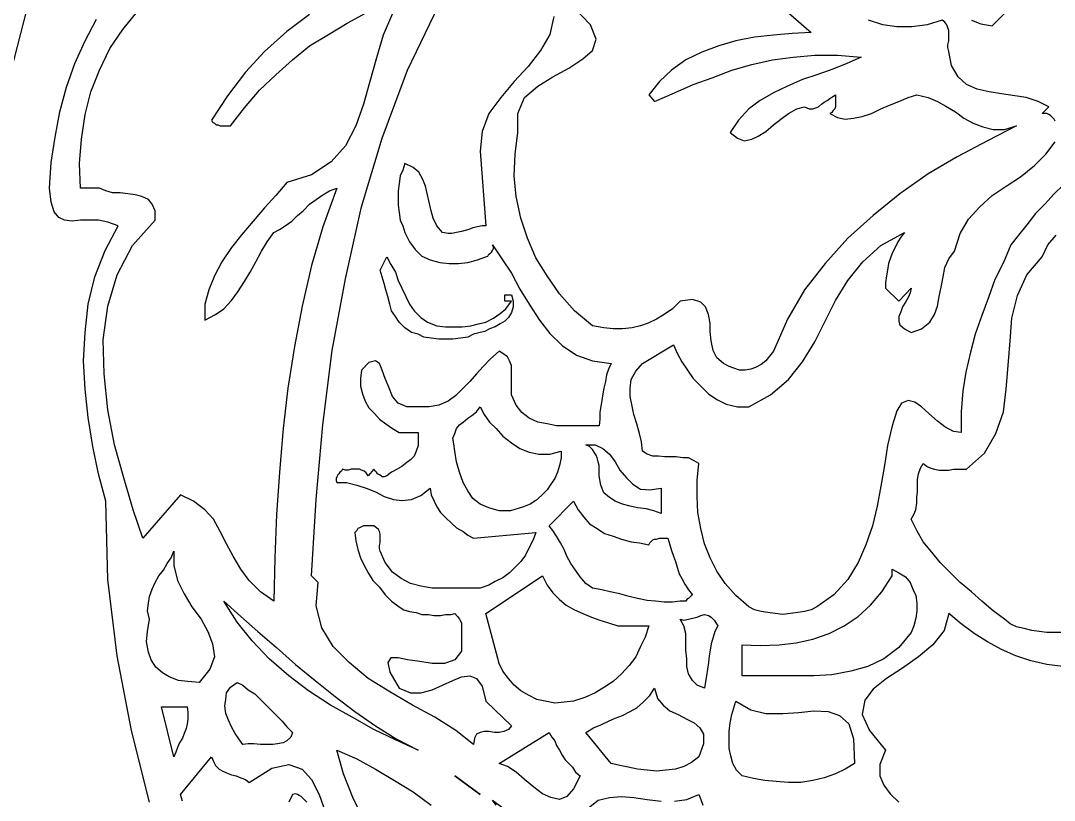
# Model space of a CAD drawing. Extents: x 0.02 to 8.71, y 0.02 to 7.01.
# Drawn here: x 4.207 to 5.304, y 4.596 to 5.422 of the extents above; entities that cross this region are included whole.
import ezdxf

# ---------------------------------------------------------------- set-up
doc = ezdxf.new("R2010")
doc.units = 0
doc.layers.add('1', color=7, linetype='Continuous')

msp = doc.modelspace()

# ---------------------------------------------------------------- linework, layer by layer
for points in [[(4.214, 5.435), (4.197, 5.369)], [(4.344, 4.594), (4.325, 4.67), (4.31, 4.749), (4.3, 4.83), (4.298, 4.913), (4.29, 4.942), (4.284, 4.971), (4.279, 5.002), (4.276, 5.032), (4.274, 5.062), (4.276, 5.092), (4.279, 5.122), (4.286, 5.151), (4.297, 5.179), (4.311, 5.205), (4.3, 5.209), (4.29, 5.211), (4.28, 5.211), (4.271, 5.211), (4.262, 5.21), (4.254, 5.211), (4.248, 5.214), (4.243, 5.22), (4.24, 5.23), (4.238, 5.245), (4.24, 5.272), (4.244, 5.299), (4.249, 5.326), (4.256, 5.352), (4.265, 5.377), (4.276, 5.401), (4.288, 5.424)], [(4.649, 5.099), (4.658, 5.098), (4.667, 5.098), (4.676, 5.098), (4.685, 5.099), (4.693, 5.101), (4.701, 5.103), (4.709, 5.107), (4.716, 5.112), (4.722, 5.117), (4.728, 5.125), (4.721, 5.125), (4.721, 5.132), (4.728, 5.132), (4.73, 5.125), (4.73, 5.119), (4.728, 5.113), (4.725, 5.108), (4.721, 5.104), (4.716, 5.101), (4.711, 5.098), (4.705, 5.096), (4.7, 5.093), (4.695, 5.092), (4.688, 5.09), (4.682, 5.087), (4.674, 5.086), (4.666, 5.085), (4.658, 5.085), (4.651, 5.085), (4.643, 5.086), (4.635, 5.087), (4.629, 5.09), (4.622, 5.092), (4.615, 5.097), (4.609, 5.103), (4.605, 5.109), (4.601, 5.115), (4.599, 5.122), (4.597, 5.13), (4.595, 5.137), (4.593, 5.144), (4.591, 5.151), (4.589, 5.158), (4.596, 5.172), (4.6, 5.164), (4.605, 5.156), (4.608, 5.147), (4.612, 5.139), (4.616, 5.13), (4.62, 5.122), (4.625, 5.115), (4.632, 5.108), (4.639, 5.103), (4.649, 5.099)], [(5.313, 4.738), (5.296, 4.74), (5.279, 4.744), (5.263, 4.749), (5.248, 4.756), (5.233, 4.764), (5.219, 4.773), (5.205, 4.783), (5.192, 4.794), (5.187, 4.776), (5.175, 4.761), (5.16, 4.748), (5.143, 4.736), (5.126, 4.725), (5.112, 4.714), (5.103, 4.702), (5.1, 4.687), (5.108, 4.67), (5.125, 4.649), (5.119, 4.634), (5.119, 4.622), (5.123, 4.612), (5.13, 4.603), (5.139, 4.594)]]:
    msp.add_lwpolyline(points)
at = {"layer": '1'}
for points in [[(4.773, 5.427), (4.769, 5.408), (4.759, 5.391), (4.746, 5.374), (4.731, 5.358), (4.717, 5.341), (4.704, 5.324), (4.697, 5.305), (4.695, 5.284), (4.701, 5.205), (4.697, 5.205), (4.692, 5.204), (4.687, 5.203), (4.683, 5.201), (4.679, 5.2), (4.675, 5.199), (4.67, 5.198), (4.665, 5.197), (4.661, 5.197), (4.655, 5.198), (4.649, 5.205), (4.645, 5.213), (4.643, 5.221), (4.641, 5.23), (4.639, 5.238), (4.637, 5.247), (4.634, 5.254), (4.63, 5.262), (4.624, 5.267), (4.615, 5.271), (4.613, 5.264), (4.61, 5.258), (4.609, 5.25), (4.608, 5.242), (4.608, 5.235), (4.608, 5.227), (4.609, 5.219), (4.61, 5.211), (4.613, 5.205), (4.615, 5.198), (4.62, 5.188), (4.626, 5.18), (4.633, 5.173), (4.642, 5.169), (4.652, 5.166), (4.662, 5.165), (4.672, 5.165), (4.682, 5.166), (4.692, 5.169), (4.701, 5.172), (4.703, 5.173), (4.704, 5.175), (4.706, 5.176), (4.707, 5.177), (4.708, 5.179), (4.709, 5.181), (4.709, 5.183), (4.708, 5.185), (4.718, 5.17), (4.728, 5.155), (4.737, 5.138), (4.747, 5.122), (4.758, 5.105), (4.769, 5.091), (4.782, 5.078), (4.797, 5.068), (4.814, 5.062), (4.834, 5.059), (4.831, 5.053), (4.829, 5.047), (4.828, 5.04), (4.826, 5.033), (4.825, 5.027), (4.824, 5.02), (4.823, 5.014), (4.822, 5.007), (4.822, 5), (4.821, 4.993), (4.81, 4.993), (4.799, 4.993), (4.788, 4.993), (4.776, 4.993), (4.766, 4.995), (4.756, 4.997), (4.747, 5.001), (4.739, 5.007), (4.733, 5.015), (4.728, 5.026), (4.728, 5.031), (4.728, 5.036), (4.728, 5.041), (4.728, 5.047), (4.728, 5.052), (4.728, 5.057), (4.726, 5.062), (4.724, 5.066), (4.72, 5.069), (4.715, 5.072), (4.706, 5.064), (4.698, 5.056), (4.691, 5.048), (4.684, 5.04), (4.676, 5.032), (4.669, 5.025), (4.661, 5.019), (4.651, 5.015), (4.641, 5.013), (4.629, 5.013), (4.617, 5.013), (4.608, 5.017), (4.602, 5.024), (4.598, 5.034), (4.594, 5.043), (4.591, 5.052), (4.588, 5.059), (4.584, 5.062), (4.577, 5.06), (4.569, 5.052), (4.568, 5.043), (4.568, 5.035), (4.57, 5.027), (4.573, 5.019), (4.577, 5.012), (4.583, 5.006), (4.588, 5), (4.595, 4.995), (4.602, 4.99), (4.609, 4.986), (4.629, 4.986), (4.629, 4.978), (4.629, 4.972), (4.627, 4.966), (4.625, 4.961), (4.621, 4.957), (4.617, 4.954), (4.612, 4.95), (4.607, 4.947), (4.601, 4.944), (4.596, 4.94), (4.593, 4.939), (4.591, 4.939), (4.59, 4.94), (4.588, 4.941), (4.586, 4.942), (4.585, 4.944), (4.584, 4.945), (4.582, 4.947), (4.576, 4.94), (4.574, 4.943), (4.572, 4.945), (4.569, 4.946), (4.567, 4.947), (4.564, 4.947), (4.561, 4.947), (4.558, 4.947), (4.555, 4.946), (4.552, 4.946), (4.549, 4.947), (4.548, 4.945), (4.546, 4.944), (4.545, 4.942), (4.544, 4.941), (4.543, 4.939), (4.542, 4.937), (4.542, 4.935), (4.543, 4.933), (4.553, 4.933), (4.564, 4.93), (4.574, 4.927), (4.584, 4.923), (4.593, 4.918), (4.603, 4.915), (4.612, 4.914), (4.622, 4.915), (4.632, 4.919), (4.642, 4.927), (4.643, 4.92), (4.646, 4.913), (4.649, 4.907), (4.653, 4.901), (4.659, 4.895), (4.664, 4.89), (4.67, 4.885), (4.677, 4.881), (4.682, 4.877), (4.688, 4.874), (4.754, 4.88), (4.751, 4.872), (4.747, 4.864), (4.743, 4.856), (4.738, 4.849), (4.732, 4.843), (4.726, 4.837), (4.719, 4.832), (4.711, 4.828), (4.704, 4.824), (4.695, 4.821), (4.682, 4.821), (4.67, 4.821), (4.657, 4.821), (4.644, 4.821), (4.632, 4.823), (4.621, 4.826), (4.611, 4.831), (4.602, 4.838), (4.594, 4.848), (4.589, 4.86), (4.588, 4.863), (4.588, 4.866), (4.589, 4.869), (4.589, 4.872), (4.589, 4.875), (4.589, 4.878), (4.588, 4.881), (4.587, 4.883), (4.585, 4.885), (4.582, 4.887), (4.579, 4.887), (4.576, 4.887), (4.574, 4.887), (4.571, 4.887), (4.569, 4.886), (4.567, 4.885), (4.565, 4.884), (4.564, 4.882), (4.562, 4.88), (4.563, 4.871), (4.565, 4.862), (4.568, 4.853), (4.572, 4.845), (4.576, 4.837), (4.581, 4.829), (4.588, 4.822), (4.594, 4.814), (4.601, 4.807), (4.609, 4.801), (4.614, 4.798), (4.62, 4.796), (4.627, 4.795), (4.633, 4.793), (4.64, 4.793), (4.646, 4.792), (4.653, 4.792), (4.658, 4.793), (4.664, 4.793), (4.668, 4.794), (4.671, 4.791), (4.673, 4.788), (4.675, 4.784), (4.675, 4.78), (4.675, 4.776), (4.675, 4.771), (4.675, 4.767), (4.675, 4.763), (4.675, 4.759), (4.675, 4.754), (4.668, 4.745), (4.657, 4.741), (4.644, 4.741), (4.631, 4.743), (4.618, 4.745), (4.608, 4.747), (4.6, 4.747), (4.597, 4.742), (4.599, 4.732), (4.609, 4.715), (4.621, 4.71), (4.632, 4.71), (4.644, 4.713), (4.655, 4.718), (4.666, 4.723), (4.675, 4.727), (4.684, 4.728), (4.691, 4.725), (4.697, 4.717), (4.701, 4.701), (4.728, 4.675), (4.725, 4.671), (4.72, 4.669), (4.715, 4.668), (4.71, 4.668), (4.704, 4.669), (4.699, 4.669), (4.695, 4.668), (4.691, 4.666), (4.689, 4.662), (4.688, 4.655), (4.669, 4.67), (4.647, 4.684), (4.623, 4.697), (4.599, 4.711), (4.576, 4.725), (4.556, 4.742), (4.539, 4.759), (4.527, 4.779), (4.521, 4.802), (4.523, 4.827), (4.516, 4.834), (4.521, 4.915), (4.528, 4.994), (4.538, 5.073), (4.552, 5.149), (4.569, 5.225), (4.591, 5.298), (4.618, 5.37), (4.651, 5.439)], [(4.602, 5.43), (4.592, 5.407), (4.585, 5.383), (4.578, 5.358), (4.571, 5.334), (4.563, 5.311), (4.552, 5.29), (4.537, 5.273), (4.516, 5.259), (4.49, 5.251), (4.478, 5.237), (4.466, 5.224), (4.454, 5.21), (4.442, 5.196), (4.431, 5.182), (4.421, 5.167), (4.413, 5.152), (4.407, 5.137), (4.403, 5.122), (4.403, 5.105), (4.414, 5.111), (4.423, 5.117), (4.431, 5.126), (4.438, 5.135), (4.445, 5.146), (4.451, 5.156), (4.457, 5.167), (4.463, 5.178), (4.469, 5.188), (4.476, 5.198), (4.482, 5.201), (4.488, 5.205), (4.495, 5.21), (4.501, 5.216), (4.507, 5.221), (4.514, 5.228), (4.521, 5.233), (4.528, 5.238), (4.535, 5.242), (4.543, 5.245), (4.528, 5.204), (4.516, 5.163), (4.506, 5.12), (4.498, 5.077), (4.491, 5.033), (4.486, 4.99), (4.482, 4.944), (4.479, 4.899), (4.477, 4.853), (4.476, 4.807), (4.462, 4.817), (4.45, 4.829), (4.441, 4.841), (4.433, 4.855), (4.426, 4.868), (4.419, 4.881), (4.412, 4.894), (4.403, 4.904), (4.391, 4.913), (4.377, 4.92), (4.337, 4.874), (4.327, 4.904), (4.317, 4.938), (4.307, 4.973), (4.3, 5.01), (4.296, 5.048), (4.295, 5.084), (4.3, 5.12), (4.31, 5.153), (4.326, 5.184), (4.35, 5.211), (4.35, 5.221), (4.347, 5.228), (4.343, 5.233), (4.336, 5.236), (4.329, 5.238), (4.321, 5.239), (4.313, 5.24), (4.305, 5.24), (4.298, 5.242), (4.291, 5.245), (4.271, 5.245), (4.27, 5.271), (4.272, 5.297), (4.276, 5.323), (4.282, 5.347), (4.291, 5.37), (4.302, 5.393), (4.316, 5.413), (4.331, 5.432)], [(4.514, 5.429), (4.49, 5.411), (4.466, 5.39), (4.446, 5.368), (4.427, 5.343), (4.41, 5.317), (4.411, 5.315), (4.413, 5.314), (4.415, 5.312), (4.417, 5.312), (4.419, 5.311), (4.422, 5.311), (4.424, 5.311), (4.427, 5.311), (4.43, 5.311), (4.445, 5.33), (4.461, 5.349), (4.478, 5.365), (4.496, 5.381), (4.514, 5.396), (4.534, 5.408), (4.554, 5.42), (4.574, 5.431)], [(5.022, 5.431), (5.046, 5.41), (5.026, 5.409), (5.006, 5.407), (4.986, 5.405), (4.966, 5.401), (4.948, 5.396), (4.93, 5.389), (4.913, 5.381), (4.898, 5.37), (4.885, 5.358), (4.874, 5.344), (4.88, 5.337), (4.901, 5.346), (4.921, 5.355), (4.941, 5.362), (4.962, 5.37), (4.983, 5.376), (5.005, 5.381), (5.027, 5.384), (5.05, 5.386), (5.074, 5.386), (5.099, 5.384), (5.084, 5.377), (5.069, 5.371), (5.052, 5.365), (5.037, 5.36), (5.021, 5.353), (5.006, 5.346), (4.992, 5.338), (4.98, 5.329), (4.969, 5.317), (4.96, 5.304), (4.968, 5.298), (4.975, 5.295), (4.983, 5.297), (4.99, 5.3), (4.998, 5.305), (5.006, 5.312), (5.014, 5.318), (5.022, 5.324), (5.031, 5.329), (5.039, 5.331), (5.044, 5.329), (5.048, 5.329), (5.051, 5.33), (5.054, 5.331), (5.057, 5.334), (5.06, 5.336), (5.063, 5.338), (5.066, 5.34), (5.069, 5.342), (5.072, 5.344), (5.072, 5.341), (5.072, 5.338), (5.072, 5.336), (5.072, 5.333), (5.072, 5.331), (5.071, 5.329), (5.069, 5.327), (5.068, 5.325), (5.066, 5.324), (5.074, 5.32), (5.082, 5.318), (5.091, 5.319), (5.1, 5.321), (5.11, 5.324), (5.12, 5.329), (5.129, 5.333), (5.139, 5.337), (5.149, 5.341), (5.158, 5.344), (5.17, 5.341), (5.18, 5.337), (5.189, 5.332), (5.199, 5.326), (5.208, 5.319), (5.218, 5.314), (5.228, 5.31), (5.239, 5.307), (5.251, 5.307), (5.264, 5.311), (5.233, 5.295), (5.201, 5.278), (5.17, 5.26), (5.14, 5.239), (5.112, 5.216), (5.085, 5.192), (5.061, 5.165), (5.039, 5.137), (5.021, 5.106), (5.006, 5.072), (5.002, 5.067), (4.998, 5.062), (4.993, 5.058), (4.987, 5.055), (4.982, 5.053), (4.976, 5.052), (4.97, 5.052), (4.964, 5.054), (4.959, 5.056), (4.953, 5.059), (4.946, 5.065), (4.942, 5.073), (4.94, 5.083), (4.939, 5.093), (4.939, 5.102), (4.937, 5.111), (4.934, 5.119), (4.929, 5.124), (4.92, 5.127), (4.907, 5.125), (4.899, 5.117), (4.89, 5.111), (4.882, 5.106), (4.873, 5.102), (4.865, 5.099), (4.856, 5.097), (4.846, 5.096), (4.836, 5.096), (4.826, 5.097), (4.814, 5.099), (4.795, 5.115), (4.779, 5.133), (4.766, 5.152), (4.754, 5.171), (4.745, 5.192), (4.738, 5.213), (4.733, 5.236), (4.731, 5.258), (4.732, 5.281), (4.735, 5.304), (4.735, 5.324), (4.742, 5.341), (4.756, 5.353), (4.772, 5.363), (4.789, 5.372), (4.804, 5.382), (4.814, 5.391), (4.818, 5.403), (4.812, 5.418), (4.794, 5.437)], [(5.216, 5.423), (5.226, 5.419), (5.238, 5.417), (5.258, 5.437)], [(5.305, 5.316), (5.304, 5.318), (5.302, 5.32), (5.3, 5.322), (5.298, 5.323), (5.296, 5.324), (5.294, 5.324), (5.291, 5.324), (5.298, 5.331), (5.287, 5.337), (5.274, 5.341), (5.262, 5.343), (5.248, 5.345), (5.235, 5.347), (5.222, 5.35), (5.211, 5.355), (5.202, 5.363), (5.195, 5.375), (5.192, 5.39), (5.191, 5.394), (5.191, 5.397), (5.192, 5.401), (5.192, 5.405), (5.192, 5.408), (5.192, 5.412), (5.191, 5.415), (5.19, 5.418), (5.188, 5.421), (5.185, 5.423), (5.169, 5.418), (5.153, 5.416), (5.137, 5.416), (5.122, 5.418), (5.107, 5.423)], [(5.314, 5.249), (5.304, 5.239), (5.294, 5.228), (5.284, 5.218), (5.275, 5.206), (5.266, 5.195), (5.258, 5.185), (5.25, 5.166), (5.241, 5.148), (5.234, 5.129), (5.227, 5.11), (5.22, 5.09), (5.215, 5.071), (5.21, 5.05), (5.207, 5.03), (5.205, 5.008), (5.205, 4.986), (5.197, 4.987), (5.188, 4.992), (5.18, 4.998), (5.171, 5.006), (5.163, 5.013), (5.156, 5.018), (5.149, 5.02), (5.142, 5.017), (5.137, 5.009), (5.132, 4.993), (5.127, 4.972), (5.124, 4.951), (5.12, 4.929), (5.116, 4.908), (5.111, 4.887), (5.104, 4.867), (5.096, 4.848), (5.085, 4.83), (5.07, 4.814), (5.052, 4.801), (5.046, 4.798), (5.039, 4.796), (5.032, 4.795), (5.024, 4.794), (5.016, 4.793), (5.008, 4.794), (5, 4.795), (4.993, 4.796), (4.986, 4.798), (4.98, 4.801), (4.966, 4.813), (4.955, 4.826), (4.946, 4.839), (4.939, 4.853), (4.933, 4.868), (4.929, 4.884), (4.926, 4.901), (4.925, 4.918), (4.925, 4.935), (4.927, 4.953), (4.922, 4.956), (4.916, 4.959), (4.91, 4.959), (4.903, 4.96), (4.897, 4.96), (4.891, 4.96), (4.884, 4.961), (4.878, 4.961), (4.872, 4.963), (4.867, 4.966), (4.866, 4.976), (4.864, 4.985), (4.861, 4.995), (4.858, 5.005), (4.856, 5.014), (4.854, 5.024), (4.854, 5.033), (4.855, 5.042), (4.86, 5.051), (4.867, 5.059), (4.9, 5.079), (4.904, 5.07), (4.909, 5.061), (4.915, 5.052), (4.921, 5.043), (4.929, 5.035), (4.937, 5.027), (4.946, 5.021), (4.956, 5.016), (4.968, 5.013), (4.98, 5.013), (5.003, 5.026), (5.022, 5.042), (5.037, 5.061), (5.05, 5.082), (5.061, 5.104), (5.072, 5.126), (5.085, 5.147), (5.101, 5.167), (5.12, 5.184), (5.145, 5.198), (5.141, 5.193), (5.138, 5.188), (5.135, 5.182), (5.132, 5.176), (5.13, 5.17), (5.128, 5.165), (5.127, 5.158), (5.126, 5.152), (5.125, 5.145), (5.125, 5.139), (5.139, 5.125), (5.152, 5.139), (5.151, 5.134), (5.149, 5.129), (5.146, 5.124), (5.143, 5.119), (5.141, 5.114), (5.139, 5.109), (5.139, 5.104), (5.14, 5.1), (5.145, 5.096), (5.152, 5.092), (5.163, 5.096), (5.172, 5.103), (5.177, 5.111), (5.18, 5.12), (5.182, 5.13), (5.184, 5.14), (5.186, 5.151), (5.188, 5.161), (5.192, 5.17), (5.198, 5.178), (5.204, 5.197), (5.213, 5.212), (5.225, 5.225), (5.238, 5.237), (5.253, 5.247), (5.268, 5.257), (5.283, 5.269), (5.295, 5.281), (5.305, 5.294)], [(5.312, 4.774), (5.304, 4.774), (5.296, 4.774), (5.288, 4.775), (5.28, 4.776), (5.272, 4.778), (5.264, 4.78), (5.257, 4.783), (5.251, 4.788), (5.239, 4.797), (5.227, 4.807), (5.216, 4.817), (5.204, 4.827), (5.194, 4.837), (5.183, 4.848), (5.174, 4.859), (5.165, 4.87), (5.158, 4.882), (5.152, 4.894), (5.155, 4.899), (5.157, 4.904), (5.158, 4.911), (5.158, 4.917), (5.159, 4.923), (5.159, 4.93), (5.159, 4.936), (5.16, 4.942), (5.162, 4.948), (5.165, 4.953), (5.169, 4.95), (5.173, 4.948), (5.177, 4.947), (5.182, 4.946), (5.187, 4.946), (5.192, 4.946), (5.197, 4.947), (5.202, 4.947), (5.207, 4.947), (5.211, 4.947), (5.23, 4.964), (5.242, 4.985), (5.25, 5.008), (5.253, 5.032), (5.255, 5.057), (5.257, 5.083), (5.259, 5.107), (5.265, 5.131), (5.275, 5.153), (5.291, 5.172), (5.297, 5.185), (5.306, 5.195)], [(4.781, 4.966), (4.781, 4.959), (4.779, 4.951), (4.777, 4.944), (4.774, 4.937), (4.77, 4.931), (4.766, 4.925), (4.76, 4.919), (4.754, 4.914), (4.748, 4.91), (4.741, 4.907), (4.727, 4.903), (4.715, 4.903), (4.704, 4.906), (4.695, 4.91), (4.687, 4.916), (4.682, 4.924), (4.677, 4.933), (4.673, 4.944), (4.67, 4.955), (4.668, 4.966), (4.667, 4.974), (4.666, 4.98), (4.668, 4.985), (4.67, 4.99), (4.673, 4.994), (4.677, 4.997), (4.682, 5.001), (4.686, 5.004), (4.691, 5.008), (4.695, 5.013), (4.699, 5.005), (4.705, 4.997), (4.712, 4.99), (4.719, 4.982), (4.728, 4.975), (4.737, 4.969), (4.747, 4.965), (4.757, 4.963), (4.769, 4.963), (4.781, 4.966)], [(4.887, 4.927), (4.887, 4.9), (4.879, 4.903), (4.871, 4.905), (4.862, 4.906), (4.854, 4.908), (4.846, 4.91), (4.838, 4.913), (4.832, 4.917), (4.826, 4.922), (4.823, 4.93), (4.821, 4.94), (4.821, 4.944), (4.821, 4.948), (4.821, 4.951), (4.82, 4.955), (4.819, 4.959), (4.818, 4.962), (4.816, 4.965), (4.814, 4.968), (4.811, 4.971), (4.807, 4.973), (4.817, 4.973), (4.825, 4.969), (4.832, 4.963), (4.838, 4.955), (4.843, 4.946), (4.85, 4.938), (4.857, 4.931), (4.865, 4.926), (4.875, 4.925), (4.887, 4.927)], [(4.874, 4.867), (4.875, 4.869), (4.877, 4.871), (4.878, 4.872), (4.88, 4.873), (4.882, 4.873), (4.885, 4.874), (4.888, 4.874), (4.891, 4.874), (4.894, 4.874), (4.896, 4.867), (4.898, 4.861), (4.9, 4.855), (4.902, 4.849), (4.904, 4.843), (4.906, 4.836), (4.909, 4.831), (4.912, 4.825), (4.916, 4.819), (4.92, 4.814), (4.919, 4.813), (4.917, 4.811), (4.916, 4.81), (4.914, 4.809), (4.913, 4.807), (4.911, 4.807), (4.909, 4.807), (4.907, 4.807), (4.899, 4.806), (4.89, 4.806), (4.881, 4.807), (4.872, 4.808), (4.862, 4.81), (4.853, 4.812), (4.843, 4.815), (4.833, 4.817), (4.824, 4.819), (4.814, 4.821), (4.807, 4.826), (4.801, 4.833), (4.796, 4.84), (4.791, 4.847), (4.787, 4.855), (4.784, 4.862), (4.78, 4.869), (4.776, 4.876), (4.772, 4.882), (4.768, 4.887), (4.794, 4.913), (4.799, 4.904), (4.805, 4.896), (4.811, 4.889), (4.819, 4.884), (4.827, 4.879), (4.836, 4.876), (4.845, 4.873), (4.855, 4.87), (4.864, 4.869), (4.874, 4.867)], [(4.397, 4.721), (4.385, 4.722), (4.375, 4.723), (4.365, 4.727), (4.358, 4.731), (4.351, 4.737), (4.346, 4.745), (4.343, 4.753), (4.341, 4.764), (4.342, 4.775), (4.344, 4.788), (4.342, 4.797), (4.343, 4.805), (4.344, 4.812), (4.347, 4.82), (4.35, 4.827), (4.354, 4.834), (4.359, 4.84), (4.363, 4.847), (4.367, 4.853), (4.37, 4.86), (4.37, 4.845), (4.374, 4.829), (4.381, 4.815), (4.389, 4.801), (4.399, 4.788), (4.406, 4.775), (4.411, 4.762), (4.413, 4.748), (4.408, 4.735), (4.397, 4.721)], [(5.152, 4.774), (5.139, 4.758), (5.123, 4.746), (5.106, 4.738), (5.088, 4.733), (5.068, 4.729), (5.049, 4.728), (5.029, 4.728), (5.009, 4.728), (4.991, 4.728), (4.973, 4.728), (4.973, 4.761), (4.992, 4.76), (5.012, 4.761), (5.03, 4.763), (5.048, 4.767), (5.065, 4.773), (5.081, 4.781), (5.096, 4.791), (5.109, 4.803), (5.121, 4.817), (5.132, 4.834), (5.132, 4.841), (5.139, 4.837), (5.146, 4.833), (5.151, 4.827), (5.154, 4.82), (5.157, 4.813), (5.158, 4.805), (5.158, 4.797), (5.157, 4.789), (5.155, 4.781), (5.152, 4.774)], [(4.841, 4.781), (4.874, 4.781), (4.87, 4.769), (4.865, 4.759), (4.86, 4.748), (4.853, 4.739), (4.845, 4.73), (4.836, 4.722), (4.827, 4.716), (4.817, 4.71), (4.806, 4.705), (4.794, 4.701), (4.784, 4.7), (4.774, 4.699), (4.764, 4.701), (4.755, 4.703), (4.747, 4.707), (4.738, 4.712), (4.731, 4.718), (4.725, 4.725), (4.719, 4.733), (4.715, 4.741), (4.701, 4.794), (4.761, 4.834), (4.766, 4.824), (4.772, 4.816), (4.779, 4.809), (4.786, 4.803), (4.795, 4.798), (4.804, 4.794), (4.813, 4.79), (4.822, 4.787), (4.831, 4.784), (4.841, 4.781)], [(4.629, 4.649), (4.605, 4.66), (4.582, 4.671), (4.559, 4.684), (4.536, 4.697), (4.513, 4.712), (4.492, 4.728), (4.471, 4.746), (4.453, 4.765), (4.437, 4.785), (4.423, 4.807), (4.441, 4.791), (4.459, 4.775), (4.479, 4.758), (4.499, 4.74), (4.52, 4.723), (4.541, 4.706), (4.562, 4.69), (4.584, 4.675), (4.606, 4.661), (4.629, 4.649)], [(4.947, 4.781), (4.944, 4.775), (4.942, 4.769), (4.94, 4.762), (4.939, 4.755), (4.938, 4.749), (4.937, 4.742), (4.936, 4.735), (4.935, 4.728), (4.934, 4.722), (4.933, 4.715), (4.925, 4.718), (4.92, 4.723), (4.916, 4.73), (4.914, 4.738), (4.914, 4.746), (4.913, 4.755), (4.913, 4.764), (4.913, 4.773), (4.911, 4.781), (4.907, 4.788), (4.911, 4.787), (4.916, 4.788), (4.92, 4.789), (4.925, 4.79), (4.929, 4.792), (4.933, 4.793), (4.937, 4.792), (4.94, 4.79), (4.943, 4.787), (4.947, 4.781)], [(4.496, 4.668), (4.494, 4.663), (4.49, 4.659), (4.486, 4.657), (4.48, 4.656), (4.475, 4.655), (4.468, 4.655), (4.462, 4.655), (4.455, 4.656), (4.449, 4.656), (4.443, 4.655), (4.439, 4.661), (4.435, 4.667), (4.431, 4.674), (4.428, 4.681), (4.425, 4.688), (4.424, 4.696), (4.425, 4.703), (4.426, 4.71), (4.43, 4.716), (4.437, 4.721), (4.443, 4.718), (4.449, 4.713), (4.456, 4.709), (4.462, 4.703), (4.468, 4.697), (4.473, 4.692), (4.479, 4.686), (4.485, 4.68), (4.49, 4.674), (4.496, 4.668)], [(4.927, 4.642), (4.919, 4.636), (4.911, 4.632), (4.902, 4.629), (4.892, 4.628), (4.882, 4.627), (4.872, 4.628), (4.862, 4.629), (4.852, 4.631), (4.843, 4.633), (4.834, 4.635), (4.807, 4.668), (4.815, 4.673), (4.823, 4.676), (4.831, 4.68), (4.838, 4.683), (4.846, 4.686), (4.854, 4.69), (4.861, 4.694), (4.868, 4.7), (4.875, 4.707), (4.88, 4.715), (4.883, 4.704), (4.889, 4.697), (4.896, 4.691), (4.905, 4.687), (4.914, 4.682), (4.922, 4.678), (4.928, 4.673), (4.932, 4.666), (4.932, 4.656), (4.927, 4.642)], [(4.384, 4.695), (4.385, 4.689), (4.385, 4.682), (4.384, 4.677), (4.383, 4.672), (4.381, 4.667), (4.379, 4.662), (4.376, 4.657), (4.374, 4.652), (4.372, 4.647), (4.37, 4.642), (4.357, 4.695), (4.384, 4.695)], [(5.092, 4.635), (5.082, 4.629), (5.072, 4.624), (5.06, 4.62), (5.048, 4.617), (5.035, 4.615), (5.022, 4.615), (5.009, 4.616), (4.997, 4.617), (4.985, 4.619), (4.973, 4.622), (4.967, 4.628), (4.963, 4.635), (4.961, 4.643), (4.959, 4.651), (4.959, 4.66), (4.959, 4.669), (4.96, 4.678), (4.962, 4.687), (4.964, 4.694), (4.966, 4.701), (4.982, 4.692), (4.998, 4.688), (5.016, 4.688), (5.033, 4.689), (5.049, 4.691), (5.064, 4.69), (5.076, 4.686), (5.086, 4.677), (5.091, 4.661), (5.092, 4.635)], [(4.801, 4.622), (4.794, 4.608), (4.787, 4.6), (4.779, 4.597), (4.77, 4.599), (4.761, 4.603), (4.752, 4.61), (4.742, 4.618), (4.733, 4.626), (4.724, 4.632), (4.715, 4.635), (4.768, 4.668), (4.771, 4.663), (4.774, 4.659), (4.776, 4.654), (4.779, 4.649), (4.782, 4.644), (4.785, 4.639), (4.789, 4.635), (4.793, 4.631), (4.796, 4.626), (4.801, 4.622)], [(4.379, 4.595), (4.377, 4.602), (4.41, 4.642), (4.412, 4.637), (4.414, 4.633), (4.418, 4.629), (4.422, 4.627), (4.426, 4.625), (4.431, 4.623), (4.436, 4.622), (4.441, 4.62), (4.446, 4.618), (4.45, 4.615)], [(4.571, 4.576), (4.56, 4.599), (4.55, 4.624), (4.543, 4.649), (4.564, 4.64), (4.584, 4.629), (4.604, 4.617), (4.624, 4.605), (4.643, 4.591)], [(4.45, 4.615), (4.474, 4.63), (4.492, 4.634), (4.506, 4.629), (4.516, 4.618), (4.524, 4.602), (4.531, 4.583)], [(4.668, 4.622), (4.695, 4.602), (4.668, 4.622)], [(4.511, 4.594), (4.509, 4.596), (4.507, 4.598), (4.505, 4.6), (4.503, 4.601), (4.501, 4.602), (4.499, 4.603), (4.496, 4.602), (4.492, 4.594)], [(4.712, 4.591), (4.708, 4.596), (4.73, 4.58)], [(4.81, 4.588), (4.82, 4.596), (4.832, 4.599), (4.845, 4.6), (4.858, 4.599), (4.872, 4.597), (4.887, 4.595)], [(4.901, 4.595), (4.914, 4.597), (4.927, 4.602)], [(4.927, 4.602), (4.929, 4.597), (4.931, 4.591)]]:
    msp.add_lwpolyline(points, dxfattribs=at)

doc.saveas('drawing.dxf')
